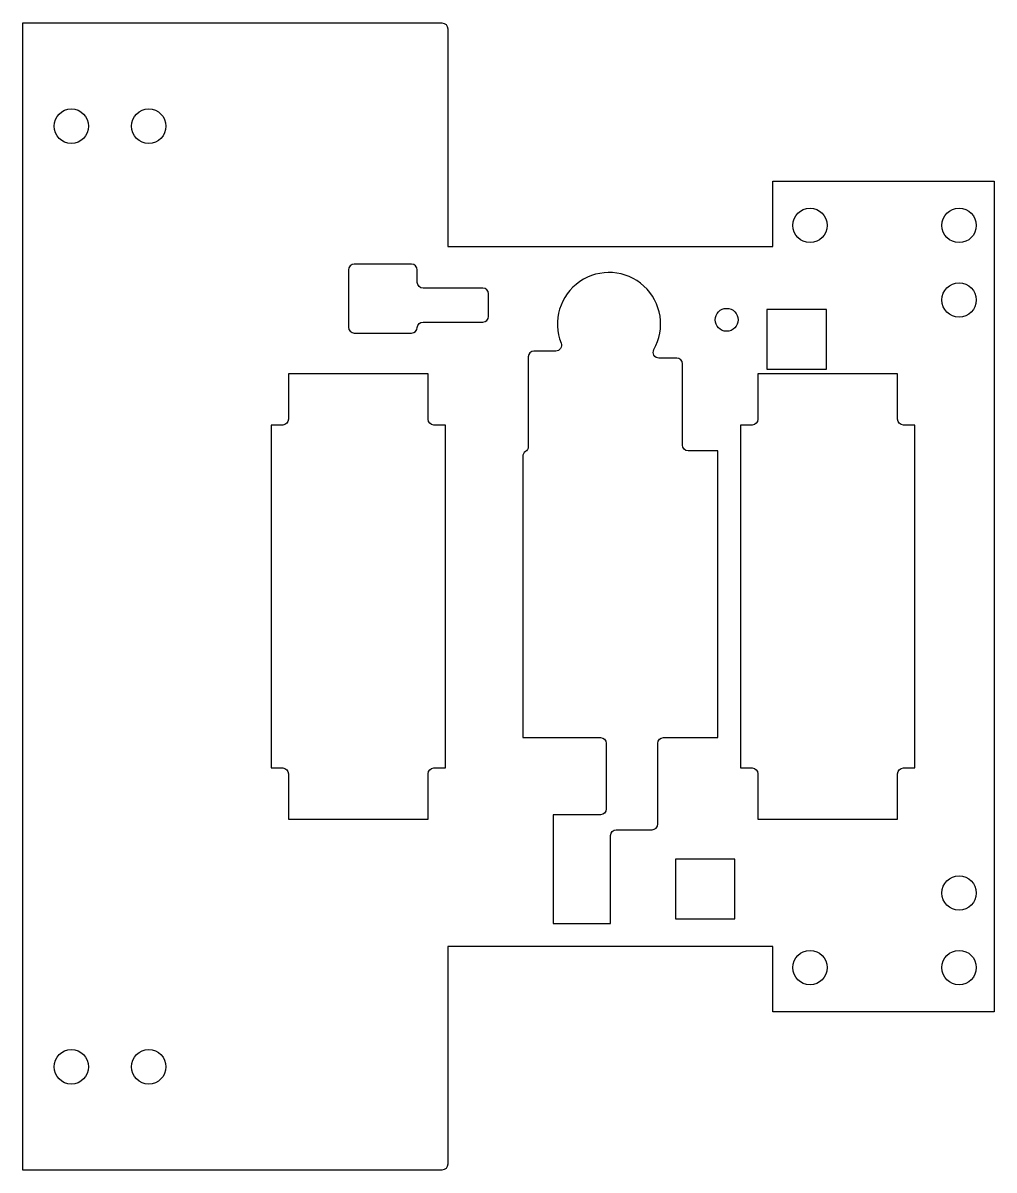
# Model space of a CAD drawing. Header units: millimetres. Extents: x -78 to 6, y -69 to 31.
import ezdxf

# ---------------------------------------------------------------- set-up
doc = ezdxf.new("R2010")
doc.units = ezdxf.units.MM

msp = doc.modelspace()

# ---------------------------------------------------------------- linework, layer by layer
for points in [[(-41.34, -68.7, -0.41421), (-41.84, -69.2), (-78.38, -69.2), (-78.38, 30.8), (-41.84, 30.8, -0.41421), (-41.34, 30.3), (-41.34, 11.3), (-13, 11.3), (-13, 17), (6.3, 17), (6.3, -55.4), (-13, -55.4), (-13, -49.7), (-41.34, -49.7)], [(-43.99, 4.25, -0.39857), (-43.49, 4.72), (-38.27, 4.72, 0.41421), (-37.77, 5.22), (-37.77, 7.18, 0.41421), (-38.27, 7.68), (-43.49, 7.68, -0.41421), (-43.99, 8.18), (-43.99, 9.27, 0.41421), (-44.49, 9.77), (-49.49, 9.77, 0.41421), (-49.99, 9.27), (-49.99, 4.27, 0.41421), (-49.49, 3.77), (-44.49, 3.77, 0.39857)], [(-34.32, -6.14, -0.26289), (-34.56, -6.57, 0.26289), (-34.8, -7), (-34.8, -31.5), (-28.02, -31.5, -0.41421), (-27.52, -32), (-27.52, -37.72, -0.41421), (-28.02, -38.22), (-32.14, -38.22), (-32.14, -47.7), (-27.14, -47.7), (-27.14, -40.03, -0.41421), (-26.64, -39.53), (-23.52, -39.53, 0.41421), (-23.02, -39.03), (-23.02, -32, -0.41421), (-22.52, -31.5), (-17.8, -31.5), (-17.8, -6.5), (-20.37, -6.5, -0.41421), (-20.87, -6), (-20.87, 1.08, 0.41421), (-21.37, 1.58), (-22.93, 1.58, -0.57493), (-23.36, 2.32, 1.58827), (-31.46, 2.88, -0.52967), (-31.92, 2.2), (-33.82, 2.2, 0.41421), (-34.32, 1.7)], [(-55.73, -34.15, -0.41421), (-55.23, -34.65), (-55.23, -38.6), (-43.05, -38.6), (-43.05, -34.65, -0.41421), (-42.55, -34.15), (-41.53, -34.15), (-41.53, -4.25), (-42.55, -4.25, -0.41421), (-43.05, -3.75), (-43.05, 0.2), (-55.23, 0.2), (-55.23, -3.75, -0.41421), (-55.73, -4.25), (-56.74, -4.25), (-56.74, -34.15)], [(-14.29, -3.75, -0.41421), (-14.79, -4.25), (-15.8, -4.25), (-15.8, -34.15), (-14.79, -34.15, -0.41421), (-14.29, -34.65), (-14.29, -38.6), (-2.11, -38.6), (-2.11, -34.65, -0.41421), (-1.61, -34.15), (-0.6, -34.15), (-0.6, -4.25), (-1.61, -4.25, -0.41421), (-2.11, -3.75), (-2.11, 0.2), (-14.29, 0.2)]]:
    msp.add_lwpolyline(points, format="xyb", close=True)
for points in [[(-8.32, 5.81), (-13.52, 5.81), (-13.52, 0.61), (-8.32, 0.61)], [(-16.29, -42.11), (-21.49, -42.11), (-21.49, -47.31), (-16.29, -47.31)]]:
    msp.add_lwpolyline(points, close=True)
for centre, radius in [((-74.16, 21.8), 1.5), ((-67.41, 21.8), 1.5), ((-9.75, 13.15), 1.5), ((3.25, 13.15), 1.5), ((3.25, 6.65), 1.5), ((-17.02, 4.92), 1), ((3.25, -45.05), 1.5), ((-9.75, -51.55), 1.5), ((3.25, -51.55), 1.5), ((-74.16, -60.2), 1.5), ((-67.41, -60.2), 1.5)]:
    msp.add_circle(centre, radius)

doc.saveas('drawing.dxf')
